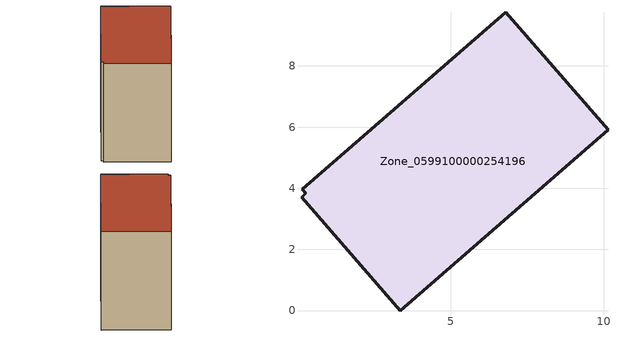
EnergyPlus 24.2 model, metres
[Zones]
Zone_0599100000254196
 floor ground (C_G): 0.11,3.71 0.25,3.84 0.14,3.96 6.79,9.75 10.14,5.91 3.35,0 z0
 wall outside (C_F): 10.14,5.91 6.79,9.75 0.14,3.96 0.25,3.84 0.11,3.71 3.35,0 10.14,5.91 z0:8.11
 roof outside (C_R): 0.25,3.84 0.11,3.71 3.35,0 10.14,5.91 6.79,9.75 0.14,3.96 z8.11
[BUILDING]
Pand.0599100000254196: North Axis=0; Terrain=City; Loads Convergence Tolerance Value=0.04; Temperature Convergence Tolerance Value=0.4; Solar Distribution=FullExterior; Maximum Number of Warmup Days=25; Minimum Number of Warmup Days=1
[Site:Location]
Rotterdam.The.Hague.AP_ZH_NLD Design_Conditions: Latitude=51.96; Longitude=4.45; Time Zone=1; Elevation=-4.5
[SITE:GROUNDTEMPERATURE:BUILDINGSURFACE]
18, 18, 18, 18, 18, 18, 18, 18, 18, 18, 18, 18
[MATERIAL] Thermal Absorptance=0.9; Solar Absorptance=0.7; Visible Absorptance=0.7
Name | Roughness | Thickness | Conductivity | Density | Specific Heat
G.TI.1975-1991 | MediumSmooth | 0.15 | 0.288461 | 540 | 1210
F.TI.1975-1991 | Rough | 0.3 | 0.230769 | 1920 | 840
R.TI.1975-1991 | MediumRough | 0.2 | 0.153846 | 1500 | 1000
[CONSTRUCTION]
C_G: G.TI.1975-1991
C_F: F.TI.1975-1991
C_R: R.TI.1975-1991
[ZONE]
Zone_0599100000254196: Type=1; Multiplier=1; Ceiling Height=Autocalculate; Volume=Autocalculate; Floor Area=autocalculate; Part of Total Floor Area=Yes
[ZONEINFILTRATION:DESIGNFLOWRATE]
Infil_Zone_0599100000254196: Zone or ZoneList or Space or SpaceList=Zone_0599100000254196; Schedule=AlwaysOn; Design Flow Rate Calculation Method=Flow/Area; Flow Rate per Floor Area=0.003; Constant Term Coefficient=1; Temperature Term Coefficient=0; Velocity Term Coefficient=0; Velocity Squared Term Coefficient=0
[HVACTEMPLATE:ZONE:IDEALLOADSAIRSYSTEM]
Zone_0599100000254196: Maximum Heating Supply Air Temperature=50; Minimum Cooling Supply Air Temperature=13; Maximum Heating Supply Air Humidity Ratio=0.0156; Minimum Cooling Supply Air Humidity Ratio=0.0077; Heating Limit=NoLimit; Cooling Limit=NoLimit; Dehumidification Control Type=ConstantSensibleHeatRatio; Cooling Sensible Heat Ratio=0.7; Dehumidification Setpoint=60; Humidification Control Type=None; Humidification Setpoint=30; Outdoor Air Method=None; Outdoor Air Flow Rate per Person=0.00944; Outdoor Air Flow Rate per Zone Floor Area=0; Outdoor Air Flow Rate per Zone=0; Demand Controlled Ventilation Type=None; Outdoor Air Economizer Type=NoEconomizer; Heat Recovery Type=None; Sensible Heat Recovery Effectiveness=0.7; Latent Heat Recovery Effectiveness=0.65
[ZONECONTROL:THERMOSTAT]
ThermostatControl_Zone_0599100000254196: Zone or ZoneList=Zone_0599100000254196; Control Type Schedule=DualSetpointControlType; Control 1=Thermostat_Zone_0599100000254196; Temperature Difference Between Cutout And Setpoint=0
[THERMOSTATSETPOINT:DUALSETPOINT]
Thermostat_Zone_0599100000254196: Heating Setpoint Temperature Schedule=HeatingSetpoint_Zone_0599100000254196; Cooling Setpoint Temperature Schedule=CoolingSetpoint_Zone_0599100000254196
[SCHEDULE:COMPACT]
HeatingSetpoint_Zone_0599100000254196: Through: 12/31, For: AllDays, Until: 24:00, 21
CoolingSetpoint_Zone_0599100000254196: Through: 12/31, For: AllDays, Until: 24:00, 24
DualSetpointControlType: Through: 12/31, For: AllDays, Until: 24:00, 4
AlwaysOn: Through: 12/31, For: AllDays, Until: 24:00, 1
